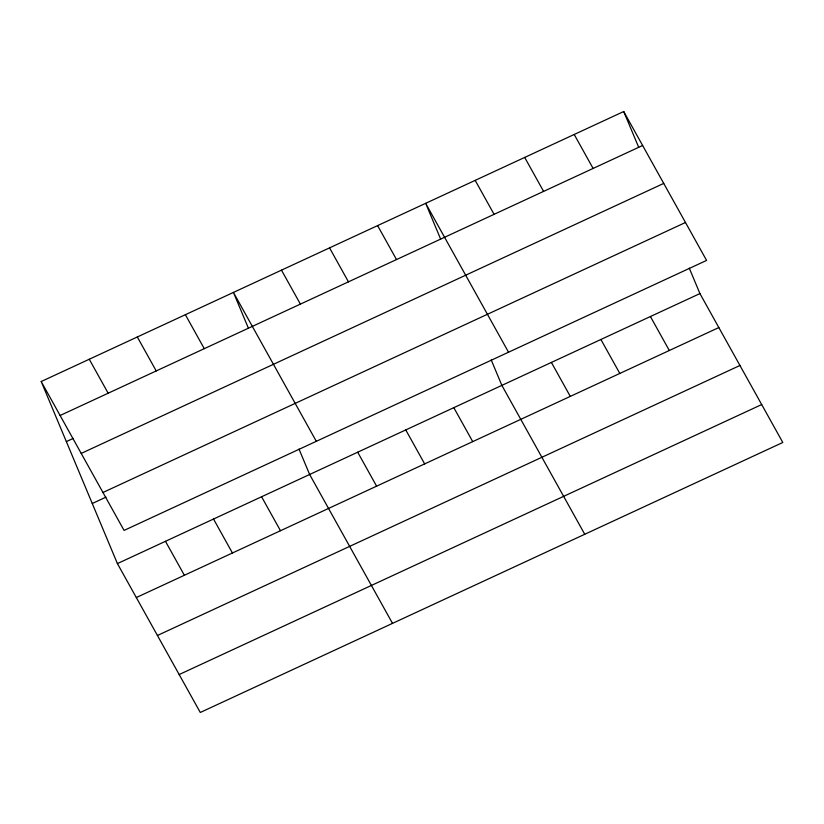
<?xml version="1.0" encoding="UTF-8"?>
<svg xmlns="http://www.w3.org/2000/svg" width="824" height="824" viewBox="0 0 824 824"><rect width="100%" height="100%" fill="white"/><g stroke="black" fill="none" stroke-linecap="round" stroke-linejoin="round"><path stroke-width="1.24" d="M41.2 381.522L623.716 111.528L706.59 260.415L124.074 530.419L41.2 381.522L117.41 563.585L200.284 712.472L782.8 442.478L699.926 293.581L689.286 268.171M60.101 415.492L642.627 145.488M66.353 441.602L73.212 438.419M81.215 453.416L663.732 183.412M102.959 492.484L685.486 222.49M92.257 503.505L105.987 497.14M117.41 563.585L699.926 293.581M136.31 597.544L718.837 327.55M157.425 635.479L739.942 365.475M179.168 674.547L761.695 404.553M574.204 134.477L593.105 168.436M650.414 316.54L669.315 350.499M524.692 157.425L543.593 191.384M600.902 339.488L619.803 373.447M475.18 180.374L494.081 214.333M551.39 362.436L570.29 396.396M508.532 352.219L425.668 203.322L440.655 239.145M584.741 534.271L501.868 385.385L491.228 359.964M377.608 225.601L396.509 259.56M453.818 407.664L472.719 441.623M329.548 247.87L348.449 281.839M405.758 429.932L424.659 463.902M281.489 270.148L300.389 304.108M357.698 452.211L376.599 486.17M316.303 441.314L233.429 292.427L248.426 328.24M392.512 623.377L309.639 474.49L298.999 449.07M185.369 314.696L204.28 348.665M261.579 496.759L280.49 530.728M137.32 336.975L156.22 370.934M213.529 519.038L232.43 552.997M89.26 359.254L108.16 393.213M165.47 541.317L184.37 575.276M623.716 111.528L638.713 147.342"/></g></svg>
